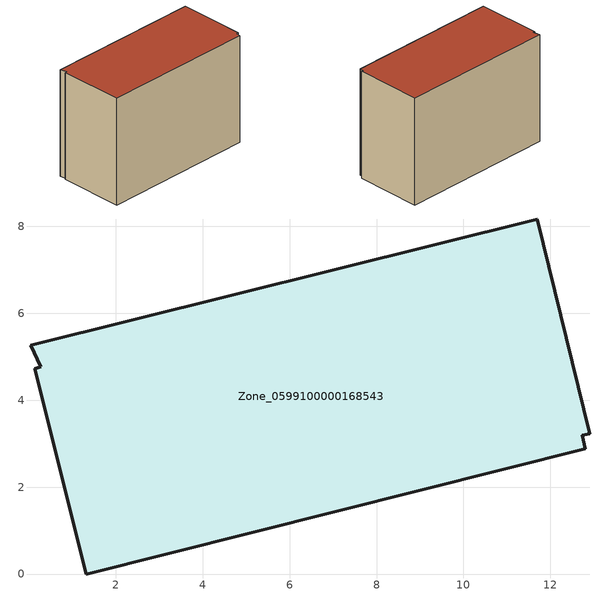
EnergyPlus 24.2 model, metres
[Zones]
Zone_0599100000168543
 floor ground (C_G): 12.8,2.89 1.32,0 0.13,4.73 0.27,4.77 0.04,5.26 11.7,8.17 12.9,3.23 12.73,3.19 z0
 wall outside (C_F): 12.9,3.23 11.7,8.17 0.04,5.26 0.27,4.77 0.13,4.73 1.32,0 12.8,2.89 12.73,3.19 12.9,3.23 z0:8.36
 roof outside (C_R): 1.32,0 12.8,2.89 12.73,3.19 12.9,3.23 11.7,8.17 0.04,5.26 0.27,4.77 0.13,4.73 z8.36
[BUILDING]
Pand.0599100000168543: North Axis=0; Terrain=City; Loads Convergence Tolerance Value=0.04; Temperature Convergence Tolerance Value=0.4; Solar Distribution=FullExterior; Maximum Number of Warmup Days=25; Minimum Number of Warmup Days=1
[Site:Location]
Rotterdam.The.Hague.AP_ZH_NLD Design_Conditions: Latitude=51.96; Longitude=4.45; Time Zone=1; Elevation=-4.5
[SITE:GROUNDTEMPERATURE:BUILDINGSURFACE]
18, 18, 18, 18, 18, 18, 18, 18, 18, 18, 18, 18
[MATERIAL] Thermal Absorptance=0.9; Solar Absorptance=0.7; Visible Absorptance=0.7
Name | Roughness | Thickness | Conductivity | Density | Specific Heat
G.TI.1975-1991 | MediumSmooth | 0.15 | 0.288461 | 540 | 1210
F.TI.1975-1991 | Rough | 0.3 | 0.230769 | 1920 | 840
R.TI.1975-1991 | MediumRough | 0.2 | 0.153846 | 1500 | 1000
[CONSTRUCTION]
C_G: G.TI.1975-1991
C_F: F.TI.1975-1991
C_R: R.TI.1975-1991
[ZONE]
Zone_0599100000168543: Type=1; Multiplier=1; Ceiling Height=Autocalculate; Volume=Autocalculate; Floor Area=autocalculate; Part of Total Floor Area=Yes
[ZONEINFILTRATION:DESIGNFLOWRATE]
Infil_Zone_0599100000168543: Zone or ZoneList or Space or SpaceList=Zone_0599100000168543; Schedule=AlwaysOn; Design Flow Rate Calculation Method=Flow/Area; Flow Rate per Floor Area=0.003; Constant Term Coefficient=1; Temperature Term Coefficient=0; Velocity Term Coefficient=0; Velocity Squared Term Coefficient=0
[HVACTEMPLATE:ZONE:IDEALLOADSAIRSYSTEM]
Zone_0599100000168543: Maximum Heating Supply Air Temperature=50; Minimum Cooling Supply Air Temperature=13; Maximum Heating Supply Air Humidity Ratio=0.0156; Minimum Cooling Supply Air Humidity Ratio=0.0077; Heating Limit=NoLimit; Cooling Limit=NoLimit; Dehumidification Control Type=ConstantSensibleHeatRatio; Cooling Sensible Heat Ratio=0.7; Dehumidification Setpoint=60; Humidification Control Type=None; Humidification Setpoint=30; Outdoor Air Method=None; Outdoor Air Flow Rate per Person=0.00944; Outdoor Air Flow Rate per Zone Floor Area=0; Outdoor Air Flow Rate per Zone=0; Demand Controlled Ventilation Type=None; Outdoor Air Economizer Type=NoEconomizer; Heat Recovery Type=None; Sensible Heat Recovery Effectiveness=0.7; Latent Heat Recovery Effectiveness=0.65
[ZONECONTROL:THERMOSTAT]
ThermostatControl_Zone_0599100000168543: Zone or ZoneList=Zone_0599100000168543; Control Type Schedule=DualSetpointControlType; Control 1=Thermostat_Zone_0599100000168543; Temperature Difference Between Cutout And Setpoint=0
[THERMOSTATSETPOINT:DUALSETPOINT]
Thermostat_Zone_0599100000168543: Heating Setpoint Temperature Schedule=HeatingSetpoint_Zone_0599100000168543; Cooling Setpoint Temperature Schedule=CoolingSetpoint_Zone_0599100000168543
[SCHEDULE:COMPACT]
HeatingSetpoint_Zone_0599100000168543: Through: 12/31, For: AllDays, Until: 24:00, 21
CoolingSetpoint_Zone_0599100000168543: Through: 12/31, For: AllDays, Until: 24:00, 24
DualSetpointControlType: Through: 12/31, For: AllDays, Until: 24:00, 4
AlwaysOn: Through: 12/31, For: AllDays, Until: 24:00, 1
